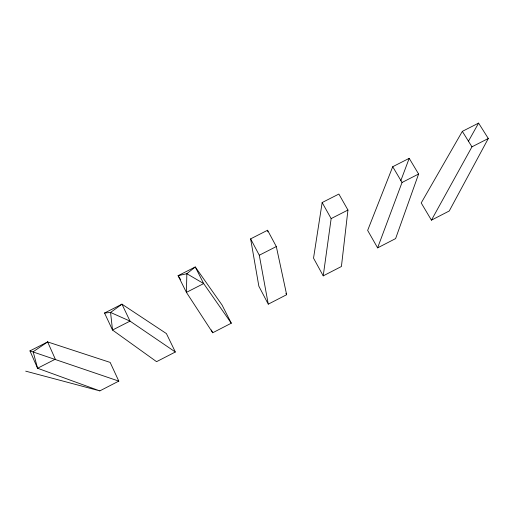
<?xml version="1.0" encoding="UTF-8"?>
<svg xmlns="http://www.w3.org/2000/svg" width="514" height="514" viewBox="0 0 514 514"><rect width="100%" height="100%" fill="white"/><g stroke="black" fill="none" stroke-linecap="round" stroke-linejoin="round"><path stroke-width="0.77" d="M347.946 210.04L341.418 266.503L323.229 275.864L313.534 258.15L322.156 202.542L338.874 194.054L347.946 210.04L331.151 218.598L323.229 275.864M418.602 174.028L395.613 238.599L377.61 247.864L367.651 230.407L392.722 166.716L409.208 158.338L418.602 174.028L402.038 182.47L377.61 247.864M400.766 180.799L409.208 158.338M488.3 138.497L449.249 210.984L431.432 220.159L421.21 202.946L462.33 131.372L478.592 123.109L488.3 138.497L471.961 146.824L431.432 220.159M468.389 141.324L478.592 123.109M99.819 390.891L118.805 381.112L110.157 362.415L47.635 341.926L29.96 350.895L37.567 368.249L99.819 390.891L25.7 371.153M175.351 352L156.571 361.67L112.515 330.046L104.541 313.026L121.966 304.179L166.407 333.58L175.351 352L130.023 321.121L110.568 312.454L104.541 313.026M212.712 332.764L231.294 323.197L222.067 305.04L195.275 266.965L178.088 275.684L186.415 292.376L212.712 332.764L211.312 329.956M268.263 304.166L286.651 294.702L276.314 246.553L267.569 230.253L250.62 238.862L258.85 286.189L268.263 304.166L259.287 255.233L250.62 238.862M259.287 255.233L276.314 246.553M29.96 350.895L118.805 381.112M231.294 323.197L203.679 283.58L195.275 266.965L186.852 273.705L178.088 275.684L180.729 279.706M462.33 131.372L471.961 146.824M392.722 166.716L402.038 182.47M322.156 202.542L331.151 218.598M285.919 293.321L286.651 294.702M267.569 230.253L267.884 231.808M186.852 273.705L186.415 292.376L203.679 283.58L186.852 273.705M121.966 304.179L110.568 312.454L112.515 330.046L130.023 321.121L121.966 304.179M47.635 341.926L33.166 351.769L37.567 368.249L55.326 359.196L47.635 341.926"/></g></svg>
